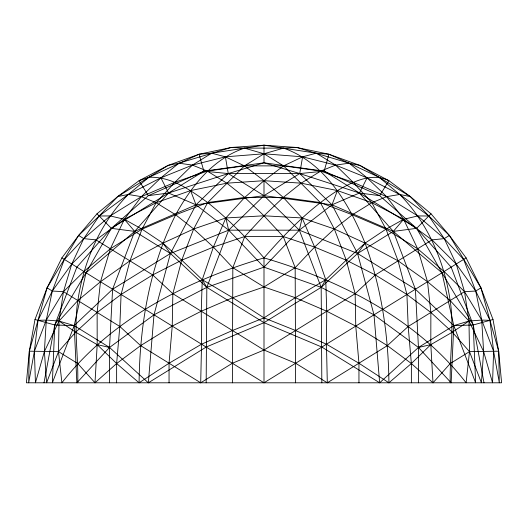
<?xml version="1.0" encoding="UTF-8"?>
<svg xmlns="http://www.w3.org/2000/svg" width="528" height="528" viewBox="0 0 528 528"><rect width="100%" height="100%" fill="white"/><g stroke="black" fill="none" stroke-linecap="round" stroke-linejoin="round"><path stroke-width="0.79" d="M498.676 351.179L489.971 320.344L475.702 291.04L463.624 259.426L444.253 238.616L417.826 215.932L386.628 196.654L353.107 182.285L320.707 171.098L283.562 165.878L244.438 165.878L207.293 171.098L174.893 182.285L141.372 196.654L110.174 215.932L83.747 238.616L64.376 259.426L52.298 291.04L38.029 320.344L34.386 351.245L28.67 382.8L29.324 351.179L47.078 287.852L78.626 235.429L99.158 215.992L117.724 196.561L168.161 165.383L178.886 163.185L231.224 147.47L244.457 148.124L283.543 148.124L296.776 147.47L349.114 163.185L359.839 165.383L410.276 196.561L428.842 215.992L449.374 235.429L480.922 287.852L489.971 320.344L493.614 351.245L499.33 382.8L498.676 351.179L469.504 351.628L450.239 363.535L433 382.8L430.808 344.639L430.868 312.47L427.515 281.741L417.628 248.734L403.656 219.285L386.628 196.654L367.092 177.83L349.114 163.185L328.931 154.242L296.776 147.47L264 145.2L231.224 147.47L199.069 154.242L168.161 165.383L139.088 180.688L117.724 196.561L96.987 213.8L78.626 235.429L61.888 257.888L47.078 287.852L34.987 319.499L29.324 351.179L26.4 382.8L501.6 382.8L498.676 351.179L493.013 319.499L480.922 287.852L466.112 257.888L449.374 235.429L431.013 213.8L410.276 196.561L388.912 180.688L359.839 165.383L328.931 154.242L316.298 153.186L264 145.2L211.702 153.186L199.069 154.242L148.896 177.296L139.088 180.688L148.342 195.657L168.544 193.01L228.261 173.567L264 162.802L324.119 171.171L379.658 195.657L416.632 228.347L451.143 267.142L473.233 324.971L483.998 382.8M44.002 382.8L54.767 324.971L76.857 267.142L111.368 228.347L148.342 195.657L203.881 171.171L264 162.802L299.739 173.567L359.456 193.01L393.314 231.396L441.982 272.798L453.79 325.624L475.629 382.8L473.233 324.971L441.982 272.798L416.632 228.347L324.119 171.171L299.739 173.567L264 195.657L228.664 230.168L206.824 287.344L206.171 382.8M99.158 215.992L128.271 194.469L148.896 177.296C171.211 176.279 190.41 190.12 207.669 202.547C228.32 218.988 246.721 237.983 264 257.888C340.481 280.401 416.394 318.655 466.112 382.8L469.504 351.628L452.331 332.185L430.868 312.47L406.916 294.472L375.296 274.93L346.249 260.172L314.615 247.071L283.265 236.524L244.735 236.524L213.385 247.071L181.751 260.172L152.704 274.93L121.084 294.472L97.132 312.47L75.669 332.185L58.496 351.628L46.583 382.8L44.385 351.516L46.299 320.054L63.485 291.654L83.912 271.504L110.372 248.734L142.019 229.172L175.672 214.79L207.669 202.547L244.721 197.426L283.279 197.426L320.331 202.547L352.328 214.79L385.981 229.172L417.628 248.734L444.088 271.504L464.515 291.654L481.701 320.054L493.614 351.245L492.558 382.8L483.615 351.516L468.97 321.05L450.146 300.551L427.515 281.741L398.066 260.819L365.059 243.144L334.33 228.974L302.161 217.958L264 215.787L225.839 217.958L193.67 228.974L162.941 243.144L129.934 260.819L100.485 281.741L77.854 300.551L59.03 321.05L58.496 351.628L61.888 382.8C111.606 318.655 187.519 280.401 264 257.888C285.859 232.835 309.342 208.699 337.425 190.575C352.592 181.949 371.633 172.003 388.912 180.688L379.658 195.657L359.456 193.01L331.987 204.818L299.336 230.168L264 267.142L206.824 287.344L153.998 314.813L109.547 347.464L76.857 382.8L74.21 325.624L86.018 272.798L111.368 228.347L203.881 171.171L228.261 173.567L299.739 173.567L331.987 204.818L357.575 253.486L374.002 314.813L379.658 382.8L321.829 347.061L264 322.681L206.824 287.344L170.425 253.486L162.941 243.144L142.019 229.172L124.344 219.285L110.174 215.932L99.158 215.992L83.747 238.616L71.775 264L63.485 291.654L59.03 321.05L44.385 351.516L35.442 382.8L34.386 351.245L46.299 320.054L52.298 291.04L71.775 264L95.99 239.884L124.344 219.285L156.13 202.712L190.575 190.575L226.829 183.176L264 180.688L301.171 183.176L337.425 190.575L371.87 202.712L403.656 219.285L432.01 239.884L456.225 264L475.702 291.04L481.701 320.054L483.615 351.516L481.417 382.8L469.504 351.628L468.97 321.05L464.515 291.654L456.225 264L444.253 238.616L428.842 215.992L399.729 194.469L379.104 177.296L349.114 163.185L335.577 165.099L320.707 171.098L301.171 183.176L283.279 197.426L264 215.787L244.735 236.524L232.828 267.696L232.379 382.8M47.078 287.852L52.298 291.04L63.485 291.654L119.816 326.469L140.626 345.629L200.699 382.8L201.544 344.197L201.254 311.223L202.25 279.708L213.385 247.071L225.839 217.958L244.721 197.426L264 180.688L283.562 165.878L302.603 156.829L316.298 153.186L335.577 165.099L367.092 177.83L399.729 194.469L410.276 196.561M428.842 215.992L417.826 215.932L403.656 219.285L385.981 229.172L365.059 243.144L346.249 260.172L325.75 279.708L295.284 297.686L264 317.869L232.445 330.502L201.544 344.197L169.052 363.238L139.088 382.8C139.709 325.142 149.523 266.647 175.672 214.79C191.189 186.457 212.817 158.888 244.457 148.124L264 153.787L302.603 156.829L335.577 165.099L353.107 182.285L371.87 202.712L385.981 229.172L398.066 260.819L406.916 294.472L408.184 326.469L411.371 363.521L411.371 382.8M168.544 193.01L134.686 231.396L86.018 272.798L54.767 324.971L52.371 382.8L74.21 325.624L112.596 289.225L170.425 253.486L228.664 230.168L299.336 230.168L357.575 253.486L415.404 289.225L453.79 325.624L451.143 382.8L418.453 347.464L374.002 314.813L321.176 287.344L264 267.142L228.664 230.168L196.013 204.818L168.544 193.01L160.908 177.83L178.886 163.185L192.423 165.099L207.293 171.098L226.829 183.176L244.721 197.426L264 215.787L283.265 236.524L295.172 267.696L295.621 382.8M109.547 382.8L109.547 347.464L112.596 289.225L134.686 231.396L196.013 204.818L264 195.657L331.987 204.818L393.314 231.396L416.632 228.347L431.013 213.8M29.324 351.179L58.496 351.628L77.761 363.535L95 382.8L97.192 344.639L97.132 312.47L100.485 281.741L110.372 248.734L124.344 219.285L141.372 196.654L160.908 177.83L192.423 165.099L225.397 156.829L264 153.787L283.543 148.124C325.367 162.855 349.338 204.158 365.059 243.144C381.493 287.786 388.476 335.353 388.912 382.8L358.948 363.238L326.456 344.197L295.555 330.502L264 317.869L232.716 297.686L202.25 279.708L181.751 260.172L162.941 243.144M365.059 243.144L357.575 253.486L321.176 287.344L264 322.681L206.171 347.061L148.342 382.8L153.998 314.813L170.425 253.486L196.013 204.818L228.261 173.567L225.397 156.829L211.702 153.186L192.423 165.099L174.893 182.285L156.13 202.712L142.019 229.172L129.934 260.819L121.084 294.472L119.816 326.469L116.629 363.521L116.629 382.8M299.739 173.567L302.603 156.829M321.829 382.8L321.176 287.344L299.336 230.168L302.161 217.958L283.279 197.426L264 180.688L244.438 165.878L225.397 156.829M324.119 171.171L328.931 154.242M331.987 204.818L337.425 190.575M359.456 193.01L367.092 177.83M321.176 287.344L325.75 279.708L314.615 247.071L302.161 217.958M357.575 253.486L393.314 231.396L403.656 219.285M489.971 320.344L481.701 320.054L468.97 321.05L452.331 332.185L430.808 344.639L411.371 363.521L388.912 382.8M379.658 382.8L418.453 347.464L453.79 325.624L468.97 321.05M95 382.8L116.629 363.521L140.626 345.629L172.24 326.093L201.254 311.223L232.716 297.686L264 286.961L295.172 267.696L314.615 247.071L334.33 228.974L352.328 214.79L371.87 202.712L386.628 196.654L399.729 194.469C427.825 223.087 444.239 261.202 450.146 300.551C454.45 327.967 449.566 355.318 450.239 382.8M449.374 235.429L444.253 238.616L432.01 239.884L375.296 274.93L355.146 293.693L264 350.024L232.379 363.257L200.699 382.8M61.888 257.888L264 382.8L466.112 257.888M78.626 235.429L83.747 238.616L95.99 239.884L152.704 274.93L172.854 293.693L264 350.024L295.621 363.257L327.301 382.8L387.374 345.629L408.184 326.469L464.515 291.654L475.702 291.04L480.922 287.852M160.908 177.83L128.271 194.469L117.724 196.561M493.013 319.499L473.233 324.971L453.79 325.624M418.453 382.8L418.453 347.464L430.808 344.639M38.029 320.344L46.299 320.054L59.03 321.05L74.21 325.624L109.547 347.464L148.342 382.8M74.21 325.624L54.767 324.971L34.987 319.499M170.425 253.486L134.686 231.396L111.368 228.347L96.987 213.8M59.03 321.05L75.669 332.185L97.192 344.639L109.547 347.464M228.261 173.567L264 195.657L299.336 230.168M139.088 382.8L116.629 363.521L97.192 344.639M433 382.8L411.371 363.521L387.374 345.629L355.76 326.093L326.746 311.223L295.284 297.686L264 286.961L232.828 267.696L213.385 247.071L193.67 228.974L175.672 214.79L156.13 202.712L141.372 196.654L128.271 194.469C100.175 223.087 83.761 261.202 77.854 300.551C73.55 327.967 78.434 355.318 77.761 382.8M124.344 219.285L134.686 231.396M202.25 279.708L206.824 287.344M393.314 231.396L415.404 289.225L418.453 347.464M190.575 190.575L196.013 204.818M199.069 154.242L203.881 171.171M225.839 217.958L228.664 230.168M325.75 279.708L326.746 311.223L326.456 344.197L327.301 382.8M358.948 382.8L358.948 363.238L355.76 326.093L355.146 293.693L346.249 260.172L334.33 228.974L320.331 202.547L283.562 165.878L264 153.787L244.438 165.878L207.669 202.547L193.67 228.974L181.751 260.172L172.854 293.693L172.24 326.093L169.052 363.238L169.052 382.8M264 145.2L264 162.802M264 180.688L264 195.657M264 257.888L264 382.8"/></g></svg>
